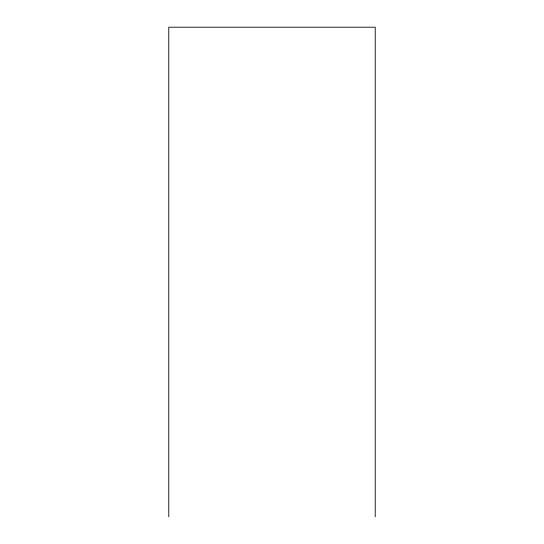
<?xml version="1.0" encoding="UTF-8"?>
<svg xmlns="http://www.w3.org/2000/svg" width="544" height="544" viewBox="0 0 544 544"><rect width="100%" height="100%" fill="white"/><g stroke="black" fill="none" stroke-linecap="round" stroke-linejoin="round"><path stroke-width="0.82" d="M375.231 516.8L375.231 27.2L168.769 27.2L168.769 516.8"/></g></svg>
